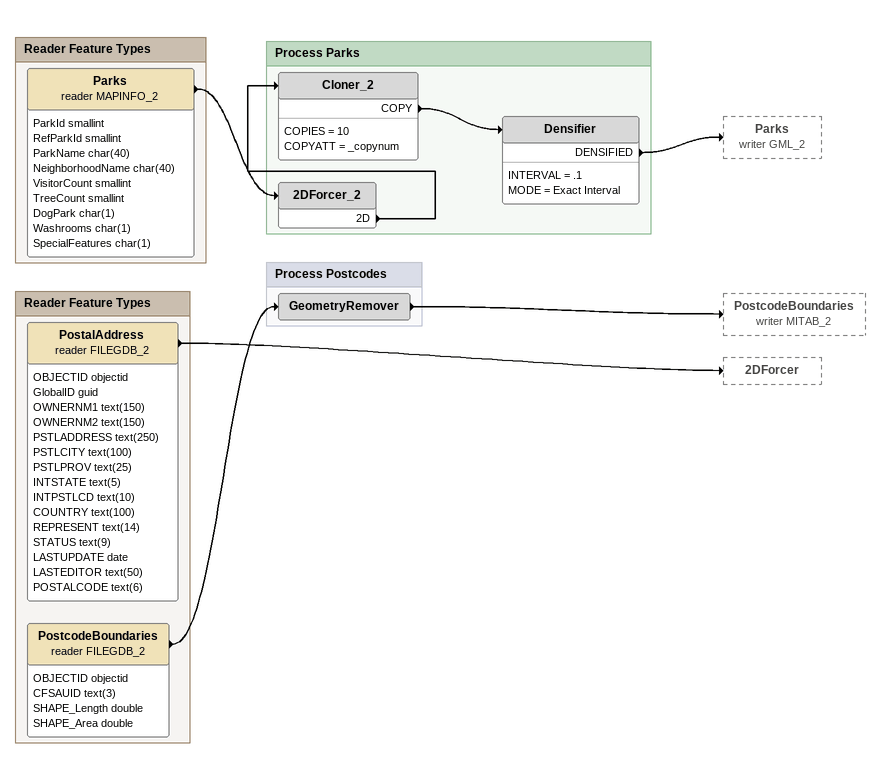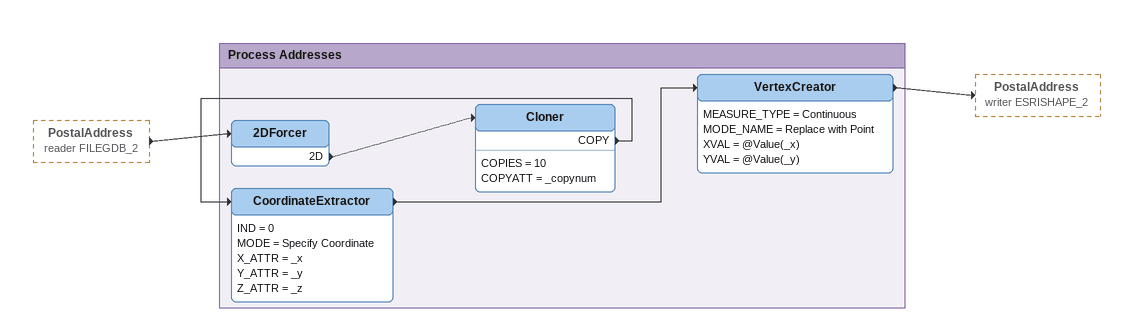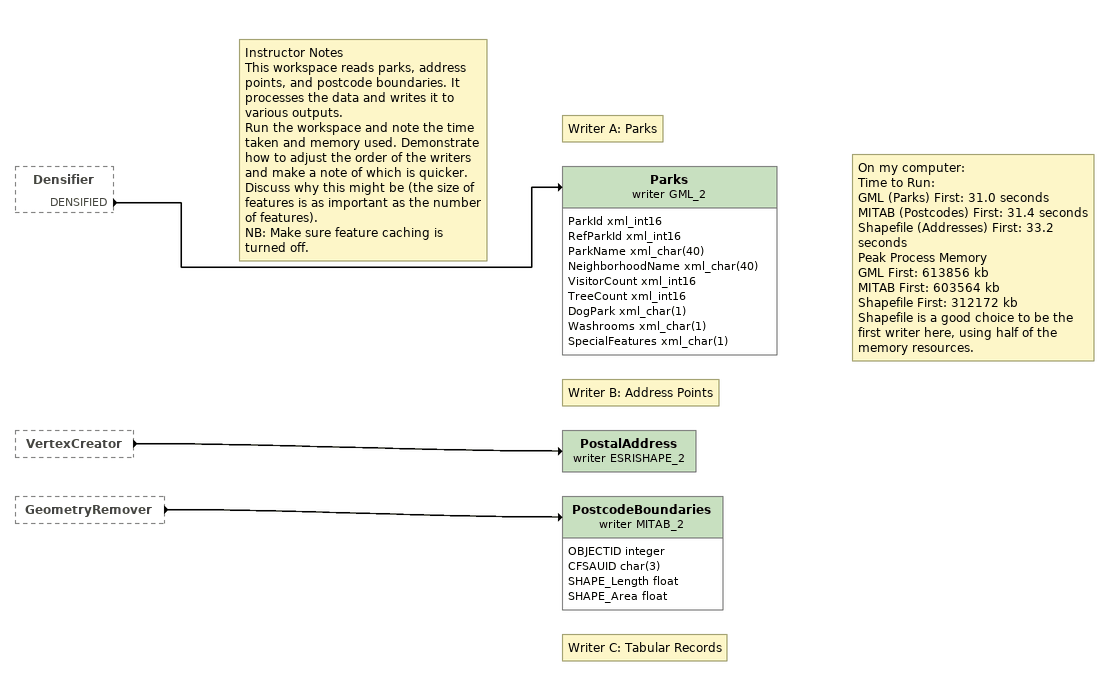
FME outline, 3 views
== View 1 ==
Bookmark: Reader Feature Types
Parks (reader MAPINFO_2)
    attributes: ParkId smallint, RefParkId smallint, ParkName char(40), NeighborhoodName char(40), VisitorCount smallint, TreeCount smallint, DogPark char(1), Washrooms char(1), SpecialFeatures char(1)
    -> 2DForcer_2

Bookmark: Process Parks
2DForcer_2
    2D -> Cloner_2
Cloner_2
    COPIES = 10
    COPYATT = _copynum
    COPY -> Densifier
Densifier
    INTERVAL = .1
    MODE = Exact Interval
    DENSIFIED -> Parks (writer GML_2)

Bookmark: Reader Feature Types
PostalAddress (reader FILEGDB_2)
    attributes: OBJECTID objectid, GlobalID guid, OWNERNM1 text(150), OWNERNM2 text(150), PSTLADDRESS text(250), PSTLCITY text(100), PSTLPROV text(25), INTSTATE text(5), INTPSTLCD text(10), COUNTRY text(100), REPRESENT text(14), STATUS text(9), LASTUPDATE date, LASTEDITOR text(50), POSTALCODE text(6)
    -> 2DForcer
PostcodeBoundaries (reader FILEGDB_2)
    attributes: OBJECTID objectid, CFSAUID text(3), SHAPE_Length double, SHAPE_Area double
    -> GeometryRemover

Bookmark: Process Postcodes
GeometryRemover
    -> PostcodeBoundaries (writer MITAB_2)

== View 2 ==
PostalAddress (reader FILEGDB_2) [outside]
    -> 2DForcer

Bookmark: Process Addresses
2DForcer
    2D -> Cloner
Cloner
    COPIES = 10
    COPYATT = _copynum
    COPY -> CoordinateExtractor
CoordinateExtractor
    IND = 0
    MODE = Specify Coordinate
    X_ATTR = _x
    Y_ATTR = _y
    Z_ATTR = _z
    -> VertexCreator
VertexCreator
    MEASURE_TYPE = Continuous
    MODE_NAME = Replace with Point
    XVAL = @Value(_x)
    YVAL = @Value(_y)
    -> PostalAddress (writer ESRISHAPE_2)

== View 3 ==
Densifier [outside]
    DENSIFIED -> Parks (writer GML_2)
VertexCreator [outside]
    -> PostalAddress (writer ESRISHAPE_2)
GeometryRemover [outside]
    -> PostcodeBoundaries (writer MITAB_2)
Note: Instructor Notes / This workspace reads parks, address points, and postcode boundaries. It processes the data and writes it to various outputs. / Run the workspace and note the time taken and memory used. Demonstrate how to adjust the order of the writers and make a note of which is quicker. Discuss why this might be (the size of features is as important as the number of features). / NB: Make sure feature caching is turned off.
Note: Writer A: Parks
Note: On my computer: / Time to Run: / GML (Parks) First: 31.0 seconds / MITAB (Postcodes) First: 31.4 seconds / Shapefile (Addresses) First: 33.2 seconds / Peak Process Memory / GML First: 613856 kb / MITAB First: 603564 kb / Shapefile First: 312172 kb / Shapefile is a good choice to be the first writer here, using half of the memory resources.
Parks (writer GML_2)
    attributes: ParkId xml_int16, RefParkId xml_int16, ParkName xml_char(40), NeighborhoodName xml_char(40), VisitorCount xml_int16, TreeCount xml_int16, DogPark xml_char(1), Washrooms xml_char(1), SpecialFeatures xml_char(1)
Note: Writer B: Address Points
PostalAddress (writer ESRISHAPE_2)
Note: Writer C: Tabular Records
PostcodeBoundaries (writer MITAB_2)
    attributes: OBJECTID integer, CFSAUID char(3), SHAPE_Length float, SHAPE_Area float
